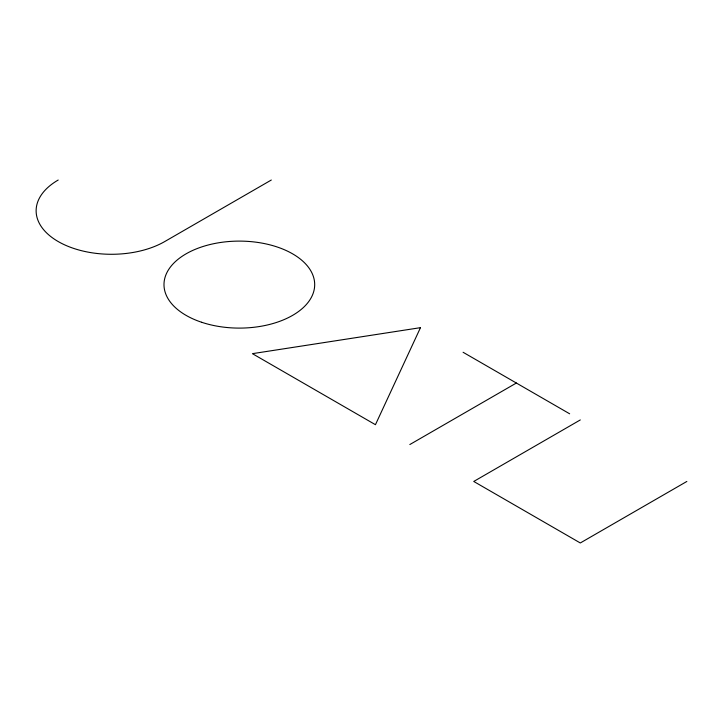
<?xml version="1.0" encoding="UTF-8"?>
<svg xmlns="http://www.w3.org/2000/svg" width="723" height="723" viewBox="0 0 723 723"><rect width="100%" height="100%" fill="white"/><g stroke="black" fill="none" stroke-linecap="round" stroke-linejoin="round"><path stroke-width="1.08" d="M271.306 180.027L164.754 241.545A75.346 43.497 0 0 1 58.202 241.545A75.346 43.497 0 0 1 58.202 180.027M409.824 444.546L516.367 383.027M580.298 419.936L473.746 481.455L580.298 542.973L686.85 481.455M463.091 352.273L569.643 413.791M420.479 327.664L375.445 424.699L252.408 353.664L420.479 327.664M201.672 322.277A75.346 43.497 0 0 0 314.686 284.609A75.346 43.497 0 0 0 201.672 246.932A75.346 43.497 0 0 0 201.672 322.277"/></g></svg>
